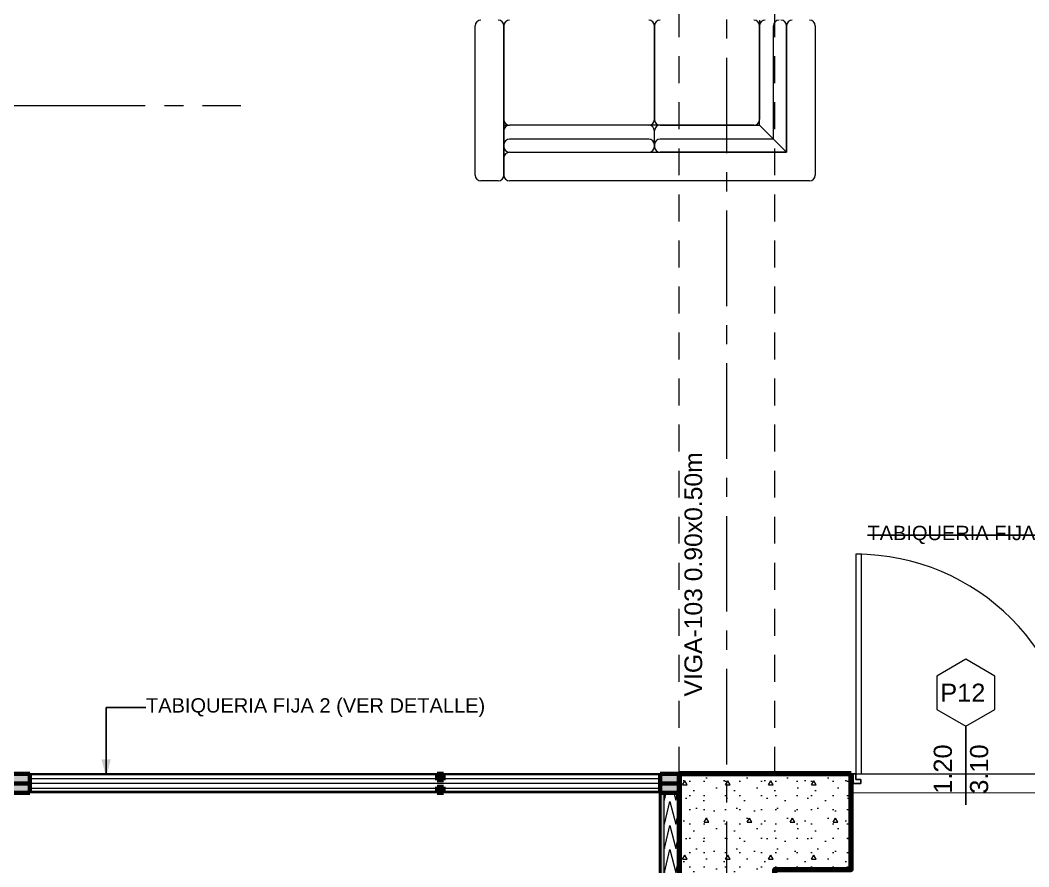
# Model space of a CAD drawing. Header units: inches. Extents: x -19 to 5698, y -728 to 92.
# Drawn here: x 382.62 to 387.9, y 16.91 to 21.35 of the extents above; entities that cross this region are included whole.
import ezdxf

# ---------------------------------------------------------------- set-up
doc = ezdxf.new("R2010")
doc.units = ezdxf.units.IN
doc.header["$MEASUREMENT"] = 0
doc.set_wipeout_variables(frame=1)
for name, pattern in [('Hidden Line', [0.19561111164092998, 0.14111111164093, -0.05449999999999999]), ('Punto & Raya', [0.6499999999999999, 0.5, -0.07500000000000001, 0, -0.07500000000000001]), ('Wipeout_Contour', [1, 0, -1])]:
    doc.linetypes.add(name, pattern=pattern)
doc.layers.get('0').update_dxf_attribs({"color": 61})
for name, color, linetype in [('02 _ ARQ _ ALB _ Ejes Generales', 251, 'Continuous'), ('02 _ ARQ _ ALB _ Mobiliario', 7, 'Continuous'), ('02 _ ARQ _ ALB _ Muros Interiores', 7, 'Continuous'), ('02 _ ARQ _ ZON _ Espacio.3D', 7, 'Continuous'), ('08 _ STR _ EXT _ 06 Columnas', 7, 'Continuous'), ('08 _ STR _ EXT _ 09 Vigas', 251, 'Continuous'), ('Acabado - Muros', 7, 'Continuous'), ('Dibujo 2D - General', 7, 'Continuous'), ('Estructura - 04 MURO', 7, 'Continuous'), ('Notas - Etiquetas', 7, 'Continuous')]:
    doc.layers.add(name, color=color, linetype=linetype)
doc.styles.add('Estilo_Generado_4', font='swisse.ttf')
doc.dimstyles.new('Estilo_Generado__8', dxfattribs={"dimtxt": 0.18, "dimasz": 0.0912, "dimexe": 0.18, "dimexo": 0.0625, "dimgap": 0, "dimtad": 0, "dimtih": 1, "dimtoh": 1, "dimdec": 4, "dimzin": 0, "dimdsep": 46, "dimcen": 0.09, "dimadec": 0, "dimazin": 0, "dimtfac": 1, "dimtdec": 4, "dimtmove": 0, "dimatfit": 3, "dimldrblk": 'ARROWHEAD_5', "dimfxl": 1, "dimtolj": 1, "dimtzin": 0, "dimarcsym": 0})
pattern_1 = [(0, (370.0000762104419, 1.697355855867499e-08), (0, 0.0300000011921), [])]

# ---------------------------------------------------------------- blocks, each defined once
blk = doc.blocks.new('*X264', base_point=(3216.236096783851, 0))
at = {"layer": 'Estructura - 04 MURO', "color": 9, "linetype": 'Continuous', "lineweight": 5}
for p, q in [((3232.226082693203, 17.27001509943844), (3232.228230332625, 17.26200000000001)), ((3232.228230332625, 17.26200000000001), (3232.237060329086, 17.3000001317931)), ((3232.278048227999, 17.3000001317931), (3232.288230332625, 17.26200000000001)), ((3232.288230332625, 17.26200000000001), (3232.297060329086, 17.3000001317931)), ((3232.228230332625, 17.13600000000001), (3232.256096783851, 17.2559240366533)), ((3232.256096783851, 17.2559240366533), (3232.288230332625, 17.13600000000001)), ((3232.288230332625, 17.13600000000001), (3232.306082693203, 17.21282812307146)), ((3232.226082693203, 17.14401509943844), (3232.228230332625, 17.13600000000001)), ((3232.228230332625, 17.01000000000001), (3232.256096783851, 17.1299240366533)), ((3232.256096783851, 17.1299240366533), (3232.288230332625, 17.01000000000001)), ((3232.288230332625, 17.01000000000001), (3232.306082693203, 17.08682812307146)), ((3232.226082693203, 17.01801509943844), (3232.228230332625, 17.01000000000001)), ((3232.228230332625, 16.88400000000001), (3232.256096783851, 17.0039240366533)), ((3232.256096783851, 17.0039240366533), (3232.288230332625, 16.88400000000001)), ((3232.288230332625, 16.88400000000001), (3232.306082693203, 16.96082812307146)), ((3232.226082693203, 16.89201509943844), (3232.228230332625, 16.88400000000001)), ((3232.228230332625, 16.75800000000001), (3232.256096783851, 16.8779240366533)), ((3232.256096783851, 16.8779240366533), (3232.288230332625, 16.75800000000001)), ((3232.288230332625, 16.75800000000001), (3232.306082693203, 16.83482812307146)), ((3232.226082693203, 16.76601509943843), (3232.228230332625, 16.75800000000001)), ((3232.228230332625, 16.63200000000001), (3232.256096783851, 16.7519240366533)), ((3232.256096783851, 16.7519240366533), (3232.288230332625, 16.63200000000001)), ((3232.288230332625, 16.63200000000001), (3232.306082693203, 16.70882812307146)), ((3232.226082693203, 16.64001509943843), (3232.228230332625, 16.63200000000001)), ((3232.228230332625, 16.506), (3232.256096783851, 16.62592403665329)), ((3232.256096783851, 16.62592403665329), (3232.288230332625, 16.506)), ((3232.288230332625, 16.506), (3232.306082693203, 16.58282812307145)), ((3232.226082693203, 16.51401509943843), (3232.228230332625, 16.506)), ((3232.228230332625, 16.38), (3232.256096783851, 16.49992403665329)), ((3232.256096783851, 16.49992403665329), (3232.288230332625, 16.38)), ((3232.288230332625, 16.38), (3232.306082693203, 16.45682812307145)), ((3232.226082693203, 16.38801509943843), (3232.228230332625, 16.38)), ((3232.228230332625, 16.254), (3232.256096783851, 16.37392403665329)), ((3232.256096783851, 16.37392403665329), (3232.288230332625, 16.254)), ((3232.288230332625, 16.254), (3232.306082693203, 16.33082812307145)), ((3232.226082693203, 16.26201509943843), (3232.228230332625, 16.254)), ((3232.244922793002, 16.19983646076278), (3232.256096783851, 16.24792403665329)), ((3232.256096783851, 16.24792403665329), (3232.268981810977, 16.19983646076278)), ((3232.304922793002, 16.19983646076278), (3232.306082693203, 16.20482812307145))]:
    blk.add_line(p, q, dxfattribs=at)
blk = doc.blocks.new('ARROWHEAD_5')
at = {"linetype": 'Continuous', "lineweight": 0}
blk.add_hatch(color=0, dxfattribs=at).paths.add_polyline_path([(-1, 0.2679), (0, 0), (-1, -0.2679)])
at = {"color": 0, "linetype": 'Continuous', "lineweight": 0}
blk.add_line((0, 0), (-1, 0), dxfattribs=at)

msp = doc.modelspace()

# ---------------------------------------------------------------- linework, layer by layer
at = {"layer": '02 _ ARQ _ ALB _ Ejes Generales', "color": 251, "linetype": 'Punto & Raya', "lineweight": 13, "true_color": 0x636466}
for p, q in [((380.7749714131546, 20.90000011716589), (382.7749714131546, 20.90000011716589)), ((382.7749714131546, 20.90000011716589), (383.7749714131546, 20.90000011716589))]:
    msp.add_line(p, q, dxfattribs=at)
at = {"layer": '02 _ ARQ _ ALB _ Mobiliario', "color": 175, "linetype": 'Continuous', "lineweight": 13}
for p, q in [((386.4903819944848, 21.34674838496483), (386.4903819944848, 21.31674838496482)), ((385.0019926496002, 20.53513772984944), (385.0019926496002, 21.31674838496482)), ((385.1519926496003, 20.82674838496483), (385.1519926496003, 21.31674838496482)), ((385.1519926496003, 20.82674838496483), (385.1519926496003, 21.31674838496482)), ((385.1519926496003, 21.31674838496482), (385.1519926496003, 20.53513772984944)), ((385.9403819944846, 20.82674838496483), (385.9403819944846, 21.31674838496482)), ((385.9403819944846, 21.31674838496482), (385.9403819944846, 20.82674838496483)), ((386.4903819944848, 21.31674838496482), (386.4903819944848, 20.82674838496483)), ((386.4903819944848, 21.31674838496482), (386.4903819944848, 20.82674838496483)), ((386.4903819944848, 20.79674838496483), (386.4903819944848, 21.31674838496482)), ((386.5630561068892, 20.72407427256029), (386.5630561068892, 21.31674838496482)), ((386.6319926496003, 20.65513772984944), (386.6319926496003, 21.31674838496482)), ((386.6319926496003, 21.31674838496482), (386.6319926496003, 20.65513772984944)), ((386.6319926496003, 21.31674838496482), (386.6319926496003, 20.65513772984944)), ((386.7819926495999, 21.31674838496482), (386.7819926495999, 20.53513772984944)), ((385.1519926496003, 20.76674838496482), (385.1519926496003, 20.82674838496483)), ((385.1519926496003, 20.79674838496483), (385.1819926496, 20.79674838496483)), ((385.1519926496003, 20.53513772984944), (385.1519926496003, 20.76674838496482)), ((385.1519926496003, 20.76674838496482), (385.1519926496003, 20.69407427256029)), ((385.9103819944849, 20.79674838496483), (385.1819926496, 20.79674838496483)), ((386.4603819944846, 20.79674838496483), (385.1819926496, 20.79674838496483)), ((385.9103819944849, 20.79674838496483), (385.1819926496, 20.79674838496483)), ((385.9403819944846, 20.68513772984944), (385.9403819944846, 20.76674838496482)), ((385.9403819944846, 20.69407427256029), (385.9403819944846, 20.76674838496482)), ((386.4603819944846, 20.79674838496483), (385.9703819944848, 20.79674838496483)), ((385.9703819944848, 20.79674838496483), (386.4903819944848, 20.79674838496483)), ((386.6319926496003, 20.65513772984944), (386.4903819944848, 20.79674838496483)), ((386.4903819944848, 20.79674838496483), (386.6319926496003, 20.65513772984944)), ((385.9103819944849, 20.72407427256029), (385.1819926496, 20.72407427256029)), ((386.5630561068892, 20.72407427256029), (385.9703819944848, 20.72407427256029)), ((386.6319926496003, 20.65513772984944), (386.5630561068892, 20.72407427256029)), ((386.6319926496003, 20.65513772984944), (386.5630561068892, 20.72407427256029)), ((385.1519926496003, 20.69407427256029), (385.1519926496003, 20.68513772984944)), ((385.1819926496, 20.65513772984944), (386.6319926496003, 20.65513772984944)), ((385.1819926496, 20.65513772984944), (385.9103819944849, 20.65513772984944)), ((385.9403819944846, 20.69407427256029), (385.9403819944846, 20.68513772984944)), ((385.9403819944846, 20.68513772984944), (385.9403819944846, 20.69407427256029)), ((385.9703819944848, 20.65513772984944), (386.6319926496003, 20.65513772984944)), ((386.6319926496003, 20.65513772984944), (385.9703819944848, 20.65513772984944)), ((385.1519926496003, 20.53513772984944), (385.1519926496003, 20.62513772984944)), ((385.1219926496001, 20.50513772984944), (385.0319926495999, 20.50513772984944)), ((386.7519926496002, 20.50513772984944), (385.1819926496, 20.50513772984944))]:
    msp.add_line(p, q, dxfattribs=at)
for centre, radius, start, end in [((385.0319926495999, 21.31674838496482), 0.03000000000000025, 90, 180), ((385.1219926496001, 21.31674838496482), 0.03000000000000114, 0, 90), ((385.1819926496, 21.31674838496482), 0.03000000000000025, 90, 180), ((385.1819926496, 21.31674838496482), 0.03000000000000025, 90, 180), ((385.9103819944849, 21.31674838496482), 0.03000000000000025, 0, 90), ((385.9703819944848, 21.31674838496482), 0.03000000000000114, 90, 180), ((386.4603819944846, 21.31674838496482), 0.03000000000000114, 0, 90), ((386.4603819944846, 21.31674838496482), 0.03000000000000114, 0, 90), ((386.5203819944845, 21.31674838496482), 0.03000000000000114, 90, 180), ((386.5930561068894, 21.31674838496482), 0.02999999999999936, 90, 180), ((386.6019926496001, 21.31674838496482), 0.03000000000000114, 0, 90), ((386.6019926496001, 21.31674838496482), 0.03000000000000114, 0, 90), ((386.6619926496001, 21.31674838496482), 0.02999999999999936, 90, 180), ((386.7519926496002, 21.31674838496482), 0.03000000000000114, 0, 90), ((385.1819926496, 20.82674838496483), 0.03000000000000025, 180, 270), ((385.1819926496, 20.82674838496483), 0.03000000000000025, 180, 270), ((385.9103819944849, 20.82674838496483), 0.03000000000000025, 270, 0), ((385.9703819944848, 20.82674838496483), 0.03000000000000114, 180, 270), ((386.4603819944846, 20.82674838496483), 0.03000000000000114, 270, 0), ((386.4603819944846, 20.82674838496483), 0.03000000000000114, 270, 0), ((385.1819926496, 20.76674838496482), 0.03000000000000025, 90, 180), ((385.9103819944849, 20.76674838496482), 0.03000000000000025, 0, 90), ((385.9703819944848, 20.76674838496482), 0.03000000000000114, 90, 180), ((385.1819926496, 20.69407427256029), 0.02999999999999847, 90, 180), ((385.9103819944849, 20.69407427256029), 0.02999999999999847, 0, 90), ((385.9703819944848, 20.69407427256029), 0.02999999999999936, 90, 180), ((385.1819926496, 20.68513772984944), 0.03000000000000025, 180, 270), ((385.1819926496, 20.62513772984943), 0.02999999999999847, 90, 180), ((385.9103819944849, 20.68513772984944), 0.03000000000000025, 270, 0), ((385.9703819944848, 20.68513772984944), 0.03000000000000114, 180, 270), ((385.9703819944848, 20.68513772984944), 0.03000000000000114, 180, 270), ((385.0319926495999, 20.53513772984944), 0.03000000000000025, 180, 270), ((385.1219926496001, 20.53513772984944), 0.03000000000000114, 270, 0), ((385.1819926496, 20.53513772984944), 0.03000000000000025, 180, 270), ((386.7519926496002, 20.53513772984944), 0.03000000000000114, 270, 0)]:
    msp.add_arc(centre, radius, start, end, dxfattribs=at)
at = {"layer": '02 _ ARQ _ ALB _ Muros Interiores', "color": 152, "linetype": 'Continuous', "lineweight": 25}
msp.add_line((387.5700619669551, 17.65000029114156), (387.5700619669551, 17.23750029114156), dxfattribs=at)
at = {"layer": '02 _ ARQ _ ZON _ Espacio.3D', "color": 254, "linetype": 'Continuous', "lineweight": 0, "flags": 128}
msp.add_lwpolyline([(378.2200591753563, 17.40000017514399), (378.3200399048278, 17.40000017514399), (390.0200480864896, 17.39998093024561), (390.0200480864896, 29.70000032178178), (378.3200399048278, 29.70000032178178), (378.3200399048278, 19.85066422934241), (378.2200591753563, 19.85066422934241)], close=True, dxfattribs=at)
msp.add_lwpolyline([(394.2700434272074, 8.99998100145841), (393.0700804032294, 8.99998100145841), (393.0700804032294, 17.29957757665621), (386.9700619669552, 17.30010729373028), (386.9700619669552, 16.90010089000697), (386.5700621197943, 16.90000023504542), (386.5700621116498, 16.09988910673939), (386.0700621197943, 16.09983647773634), (386.0700554079845, 17.29981393285054), (380.0700525725438, 17.30000305131689), (380.070039964563, 16.90000023530878), (379.5700471594923, 16.90000023504779), (379.570039964563, 16.40000023530936), (379.0700399645634, 16.40000023530916), (379.0700467808624, 17.30000692227297), (378.2200710278785, 17.29992919657344), (378.221072349234, 6.349897508649177), (387.2102115944731, 6.349996961578502), (387.2102137887391, 6.450000240092853), (391.7424904653267, 6.449900793158592), (391.7406559822043, 7.700000311487646), (393.0700621196261, 7.700000242965308), (393.0700621196261, 8.100000242965486), (393.5700621196265, 8.10000024296515)], dxfattribs=at)

# ---------------------------------------------------------------- texts
at = {"layer": '02 _ ARQ _ ALB _ Muros Interiores', "color": 5, "lineweight": 25, "insert": (387.7150371812409, 17.29600029114156), "char_height": 0.095, "attachment_point": 7, "rotation": 90, "style": 'Estilo_Generado_4'}
msp.add_mtext('\\A1;{\\pql;\\pt0;\\fSwis721 Ex BT|b0|i0|c0|p34;3.10\\fSwis721 Ex BT|b0|i0|c0|p34;\\A1{\\H.66x;\\S^  ;}\\fSwis721 Ex BT|b0|i0|c0|p34;\\fSwis721 Ex BT|b0|i0|c0|p34;}', dxfattribs=at)

# ---------------------------------------------------------------- next in the draw order: wipeouts: each hides what was drawn before it
at = {"color": 254, "linetype": 'Wipeout_Contour', "lineweight": 0, "ltscale": 19362.52955336883}
msp.add_wipeout([(387.4989065697596, 4.600006542938674), (387.4988866774079, 6.3500002421607045), (378.17003996456333, 6.350000242161831), (378.1700399645629, 20.084506140289687), (376.4702434823366, 20.084506140289957), (376.4702434823316, 4.600006516111044)], dxfattribs=at).dxf.layer = 'Dibujo 2D - General'

# ---------------------------------------------------------------- next in the draw order: hatches: boundary and pattern name
at = {"layer": '08 _ STR _ EXT _ 06 Columnas', "linetype": 'Continuous', "lineweight": 9}
h = msp.add_hatch(dxfattribs=at)
h.set_pattern_fill('HORMIGÓN_EN_MASA_0002', style=0, pattern_type=2)
h.set_pattern_definition([(0, (370.0000762104419, 1.697355855867499e-08), (0, 0.3897114317029987), [0.024375, -0.200625]), (0, (370.1125762104421, 0.1948557248573936), (0, 0.3897114317029987), [0.024375, -0.200625]), (60.00000000000014, (370.0000762104419, 1.697355855867499e-08), (-0.3375000000000016, 0.1948557158514986), [0.024375, -0.200625]), (60.00000000000014, (370.2250762104418, 1.697355855867499e-08), (-0.3375000000000016, 0.1948557158514986), [0.024375, -0.200625]), (120.0000000000003, (370.0244512095478, 1.697355855867499e-08), (0.3375000000000002, 0.1948557158515009), [0.02437499999999999, -0.2006249999999999]), (120.0000000000003, (370.2494512140183, 1.697355855867499e-08), (0.3375000000000002, 0.1948557158515009), [0.02437499999999999, -0.2006249999999999]), (0, (370.0000762104419, 0.03750001697355856), (0, 0.075), [0, -0.075, 0, -0.1125]), (44.99999999999999, (370.0375762104418, 0.03750001697355856), (-0.05303300858899104, 0.05303300858899108), [0, -0.05624999999999999, 0, -0.09375])])
h.paths.add_polyline_path([(386.9700619669552, 17.40000014876663), (386.0700621197943, 17.40000014876664), (386.0700621197943, 16.09983647773634), (386.5700621116498, 16.09988910673939), (386.5700621116498, 16.89998982737355), (386.9700619669552, 16.90010089000697)])
at = {"layer": 'Estructura - 04 MURO', "linetype": 'Continuous', "lineweight": 9}
msp.add_hatch(color=250, dxfattribs=at).paths.add_polyline_path([(385.9900621197944, 16.11983647773634), (385.9900621197944, 17.30000014876666), (385.9700621197944, 17.30000014876666), (385.9700621197944, 16.11983647773634)])

# ---------------------------------------------------------------- next in the draw order: linework, layer by layer
at = {"layer": '02 _ ARQ _ ALB _ Ejes Generales', "color": 251, "linetype": 'Punto & Raya', "lineweight": 13, "true_color": 0x636466}
msp.add_line((386.3200621197911, 3.050006308714736), (386.3200621197911, 44.90000029563776), dxfattribs=at)
at = {"layer": '02 _ ARQ _ ALB _ Muros Interiores', "color": 165, "linetype": 'Continuous', "lineweight": 15}
for p, q in [((386.9950619669548, 18.55000029114156), (386.9950619669548, 17.40000029114156)), ((387.025061966955, 18.55000029114156), (386.9950619669548, 18.55000029114156)), ((387.025061966955, 17.40000029114156), (387.025061966955, 18.55000029114156)), ((386.9950619669548, 17.40000029114156), (387.025061966955, 17.40000029114156))]:
    msp.add_line(p, q, dxfattribs=at)
at = {"layer": '02 _ ARQ _ ALB _ Muros Interiores', "color": 7, "linetype": 'Continuous', "lineweight": 80}
msp.add_line((386.9700619669552, 17.40000029114156), (386.9700619669552, 17.35000029114156), dxfattribs=at)
msp.add_line((386.9700619669552, 17.40000029114156), (386.9700619669552, 17.35000029114156), dxfattribs=at)
msp.add_line((386.9700619669552, 17.40000029114156), (386.9700619669552, 17.35000029114156), dxfattribs=at)
at = {"layer": '02 _ ARQ _ ALB _ Muros Interiores', "color": 165, "linetype": 'Continuous', "lineweight": 25}
for p, q in [((386.9700619669552, 17.35000029114156), (386.9700619669552, 17.40000029114156)), ((386.9700619669552, 17.40000029114156), (386.9950619669548, 17.40000029114156)), ((386.9950619669548, 17.40000029114156), (386.9950619669548, 17.37000029114156)), ((387.0200619669549, 17.35000029114156), (386.9700619669552, 17.35000029114156)), ((386.9950619669548, 17.37000029114156), (387.0200619669549, 17.37000029114156)), ((387.0200619669549, 17.37000029114156), (387.0200619669549, 17.35000029114156))]:
    msp.add_line(p, q, dxfattribs=at)
at = {"layer": '02 _ ARQ _ ALB _ Muros Interiores', "color": 251, "linetype": 'Continuous', "lineweight": 13, "flags": 128}
msp.add_lwpolyline([(387.5700619669551, 18.00000029114156), (387.4185075212927, 17.91250029114156), (387.4185075212927, 17.73750029114156), (387.5700619669551, 17.65000029114156), (387.7216164126171, 17.73750029114156), (387.7216164126171, 17.91250029114156)], close=True, dxfattribs=at)
at = {"layer": '02 _ ARQ _ ALB _ Muros Interiores', "color": 165, "linetype": 'Continuous', "lineweight": 15}
msp.add_arc((386.9950619669548, 17.40000029114156), 1.149999999999999, 0, 90, dxfattribs=at)
at = {"layer": '08 _ STR _ EXT _ 06 Columnas', "color": 7, "linetype": 'Continuous', "lineweight": 80, "flags": 128}
msp.add_lwpolyline([(386.9700619669552, 17.40000014876663), (386.0700621197943, 17.40000014876664), (386.0700621197943, 16.09983647773634), (386.5700621116498, 16.09988910673939), (386.5700621116498, 16.89998982737355), (386.9700619669552, 16.90010089000697)], close=True, dxfattribs=at)
at = {"layer": '08 _ STR _ EXT _ 09 Vigas', "color": 251, "linetype": 'Hidden Line', "lineweight": 13, "true_color": 0x636466}
for p, q in [((386.0700621197943, 17.40000014876664), (386.0700621197984, 29.70000032163932)), ((386.5700621197943, 17.40000014876647), (386.5700621197984, 29.70000032163915)), ((379.5700471594923, 17.40000023504779), (400.0700621145561, 17.40000023504084))]:
    msp.add_line(p, q, dxfattribs=at)
at = {"layer": 'Acabado - Muros', "color": 7, "linetype": 'Continuous', "lineweight": 60}
for p, q in [((386.0700620823886, 17.40000014876667), (386.0700620581997, 17.35000014876667)), ((386.0700620581965, 17.35000014876668), (386.0700620340076, 17.30000014876669))]:
    msp.add_line(p, q, dxfattribs=at)
at = {"layer": 'Estructura - 04 MURO', "color": 143, "linetype": 'Continuous', "lineweight": 5}
msp.add_line((385.9900621197944, 17.30000014876666), (385.9900621197944, 16.19983647773634), dxfattribs=at)
at = {"layer": 'Estructura - 04 MURO', "color": 7, "linetype": 'Continuous', "lineweight": 40, "flags": 128}
for points in [[(385.9700621197944, 17.30000014876666), (385.9900621197944, 17.30000014876666)], [(385.9700621197944, 17.30000014876666), (385.9700621197944, 16.11983647773634)]]:
    msp.add_lwpolyline(points, dxfattribs=at)
at = {"layer": 'Estructura - 04 MURO', "color": 143, "linetype": 'Continuous', "lineweight": 5, "flags": 128}
msp.add_lwpolyline([(385.9900621197944, 17.30000014876666), (386.0700621197943, 17.30000014876666)], dxfattribs=at)

# ---------------------------------------------------------------- next in the draw order: block references
at = {"layer": 'Estructura - 04 MURO', "color": 7, "lineweight": 80}
msp.add_blockref('*X264', (370.0000762104419, 1.697355855867499e-08), dxfattribs=at)

# ---------------------------------------------------------------- next in the draw order: texts
at = {"layer": '02 _ ARQ _ ALB _ Muros Interiores', "color": 5, "lineweight": 25, "insert": (387.4367362169551, 17.77750050542727), "char_height": 0.095, "attachment_point": 7, "style": 'Estilo_Generado_4'}
msp.add_mtext('\\A1;{\\pql;\\pt0;\\fSwis721 Ex BT|b0|i0|c0|p34;P12\\fSwis721 Ex BT|b0|i0|c0|p34;\\fSwis721 Ex BT|b0|i0|c0|p34;\\fSwis721 Ex BT|b0|i0|c0|p34;}', dxfattribs=at)
at = {"layer": '02 _ ARQ _ ALB _ Muros Interiores', "color": 5, "lineweight": 25, "insert": (387.5250371812408, 17.29600029114156), "char_height": 0.095, "attachment_point": 7, "rotation": 90, "style": 'Estilo_Generado_4'}
msp.add_mtext('\\A1;{\\pql;\\pt0;\\fSwis721 Ex BT|b0|i0|c0|p34;1.20\\fSwis721 Ex BT|b0|i0|c0|p34;\\A1{\\H.66x;\\S^  ;}\\fSwis721 Ex BT|b0|i0|c0|p34;\\fSwis721 Ex BT|b0|i0|c0|p34;}', dxfattribs=at)
at = {"layer": 'Notas - Etiquetas', "color": 171, "linetype": 'Continuous', "lineweight": 13, "style": 'Estilo_Generado_4'}
for s, insert, char_height, attachment_point, rotation in [('\\A1;{\\pql;\\fSwis721 Ex BT|b0|i0|c0|p34;VIGA-103\\fSwis721 Ex BT|b0|i0|c0|p34; \\fSwis721 Ex BT|b0|i0|c0|p34;0.90\\fSwis721 Ex BT|b0|i0|c0|p34;x\\fSwis721 Ex BT|b0|i0|c0|p34;0.50\\fSwis721 Ex BT|b0|i0|c0|p34;m}', (386.0976324055091, 17.80541104092975), 0.09250000000000001, 1, 90), ('\\A1;{\\pql;\\fSwis721 Ex BT|b0|i0|c0|p34;TABIQUERIA FIJA 2 (VER DETALLE)\\fSwis721 Ex BT|b0|i0|c0|p34; }', (383.278780024702, 17.74742929131344), 0.07500000000000001, 4, 359.99997227900695)]:
    msp.add_mtext(s, dxfattribs=dict(at, insert=insert, char_height=char_height, attachment_point=attachment_point, rotation=rotation))
at = {"layer": 'Notas - Etiquetas', "color": 171, "linetype": 'Continuous', "lineweight": 13, "insert": (387.0554630948436, 18.65024147426283), "char_height": 0.07500000000000001, "attachment_point": 4, "style": 'Estilo_Generado_4'}
msp.add_mtext('\\A1;{\\pql;\\fSwis721 Ex BT|b0|i0|c0|p34;TABIQUERIA FIJA 2 (VER DETALLE)\\fSwis721 Ex BT|b0|i0|c0|p34; }', dxfattribs=at)

# ---------------------------------------------------------------- next in the draw order: leaders
at = {"layer": 'Notas - Etiquetas', "color": 144, "linetype": 'Continuous', "lineweight": 13, "annotation_type": 0, "has_hookline": 1, "hookline_direction": 1, "text_width": 1.94817444219067}
msp.add_leader([(389.0950637602668, 17.38500376515013), (389.0950637602668, 18.65024147426283), (387.0554630948436, 18.65024147426283)], dimstyle='Estilo_Generado__8', dxfattribs=at)
at = {"layer": 'Notas - Etiquetas', "color": 144, "linetype": 'Continuous', "lineweight": 13, "annotation_type": 0, "has_hookline": 1, "hookline_direction": 0, "text_width": 1.94817444219067, "horizontal_direction": (0.999999999999883, -4.838226008947408e-07, 0)}
msp.add_leader([(383.0700511530918, 17.38500160023975), (383.0700513328757, 17.74742929131344), (383.278780024702, 17.74742929131344)], dimstyle='Estilo_Generado__8', dxfattribs=at)

# ---------------------------------------------------------------- next in the draw order: wipeouts: each hides what was drawn before it
at = {"color": 254, "linetype": 'Wipeout_Contour', "lineweight": 0, "ltscale": 19381.29784724538}
msp.add_wipeout([(382.67010691788096, 17.40000179537031), (382.67010688559753, 17.350001786591935), (384.82010687566685, 17.35000075352323), (384.82010687566685, 17.367000770712572), (384.80360689601434, 17.367000770712572), (384.80360692829777, 17.40000076230161)], dxfattribs=at).dxf.layer = 'Acabado - Muros'

# ---------------------------------------------------------------- next in the draw order: wipeouts: each hides what was drawn before it
at = {"color": 254, "linetype": 'Wipeout_Contour', "lineweight": 0, "ltscale": 19389.9195896658}
msp.add_wipeout([(384.83660689523913, 17.36700074677889), (384.8201068995809, 17.36700076416044), (384.8201068995809, 17.350000753358636), (385.9700620691501, 17.35000019714893), (385.9700620865319, 17.400000199268067), (384.83660691262094, 17.400000738096217)], dxfattribs=at).dxf.layer = 'Acabado - Muros'

# ---------------------------------------------------------------- next in the draw order: linework, layer by layer
at = {"layer": 'Acabado - Muros', "color": 251, "linetype": 'Continuous', "lineweight": 13, "flags": 128}
for points in [[(384.8036069198856, 17.40000076150629), (382.6701069198821, 17.40000179374181)], [(385.9700620865319, 17.40000019714892), (384.8366069198873, 17.40000074554015)], [(385.9700620623407, 17.35000019714893), (384.820106895696, 17.35000075352323), (382.6701068956982, 17.35000179374182)]]:
    msp.add_lwpolyline(points, dxfattribs=at)

# ---------------------------------------------------------------- next in the draw order: wipeouts: each hides what was drawn before it
at = {"color": 254, "linetype": 'Wipeout_Contour', "lineweight": 0, "ltscale": 12920.07880587502}
msp.add_wipeout([(382.6701069174685, 17.395001793741816), (382.67010690779193, 17.37500179374182), (384.80360690779185, 17.3750007615063), (384.8036069174684, 17.395000761506296)], dxfattribs=at).dxf.layer = 'Acabado - Muros'
at = {"color": 254, "linetype": 'Wipeout_Contour', "lineweight": 0, "ltscale": 12926.74462135052}
msp.add_wipeout([(384.8366069174681, 17.395000745540145), (384.8366069077915, 17.37500074554015), (385.97006211586177, 17.3750001971489), (385.97006212553833, 17.3950001971489)], dxfattribs=at).dxf.layer = 'Acabado - Muros'

# ---------------------------------------------------------------- next in the draw order: hatches: boundary and pattern name
at = {"layer": 'Acabado - Muros', "linetype": 'Continuous', "lineweight": 0}
for points in [[(382.5701068956982, 17.35000184212154), (382.6701068956982, 17.35000179374437), (382.6701069198866, 17.40000179374437), (382.5701069198867, 17.40000184212153)], [(384.8036069039222, 17.36700076150546), (384.8366069039221, 17.367000745541), (384.8366069198864, 17.40000074554099), (384.8036069198865, 17.40000076150546)], [(385.9700620823883, 17.40000019714383), (385.9700620581998, 17.35000019714384), (386.0700620581997, 17.35000014876667), (386.0700620823886, 17.40000014876667)]]:
    msp.add_hatch(color=254, dxfattribs=at).paths.add_polyline_path(points)

# ---------------------------------------------------------------- next in the draw order: linework, layer by layer
at = {"layer": 'Acabado - Muros', "color": 7, "linetype": 'Continuous', "lineweight": 60}
for p, q in [((382.6701069198866, 17.40000179374437), (382.5701069198867, 17.40000184212153)), ((382.6701069198866, 17.40000179374437), (382.6701068956982, 17.35000179374437)), ((384.8036069198865, 17.40000076150546), (384.8036069039222, 17.36700076150546)), ((384.8366069198864, 17.40000074554099), (384.8036069198865, 17.40000076150546)), ((384.8366069198864, 17.40000074554099), (384.8366069039221, 17.367000745541)), ((385.9700620823883, 17.40000019714383), (385.9700620581998, 17.35000019714384)), ((386.0700620823886, 17.40000014876667), (385.9700620823883, 17.40000019714383)), ((382.6701068956982, 17.35000179374437), (382.5701068956982, 17.35000184212154)), ((384.8366069039221, 17.367000745541), (384.8036069039222, 17.36700076150546)), ((386.0700620581997, 17.35000014876667), (385.9700620581998, 17.35000019714384))]:
    msp.add_line(p, q, dxfattribs=at)
at = {"layer": 'Acabado - Muros', "color": 7, "linetype": 'Continuous', "lineweight": 13, "flags": 128}
for points in [[(382.6701069174683, 17.39500179374181), (382.6701069077917, 17.37500179374182), (384.8036069077916, 17.3750007615063), (384.8036069174682, 17.39500076150629)], [(384.8366069174681, 17.39500074554015), (384.8366069077915, 17.37500074554015), (385.9700621158618, 17.3750001971489), (385.9700621255383, 17.3950001971489)]]:
    msp.add_lwpolyline(points, close=True, dxfattribs=at)

# ---------------------------------------------------------------- next in the draw order: wipeouts: each hides what was drawn before it
at = {"color": 254, "linetype": 'Wipeout_Contour', "lineweight": 0, "ltscale": 19389.92158675891}
msp.add_wipeout([(384.82010690204396, 17.350000755830354), (384.8201068846626, 17.333000744908674), (384.8366068804373, 17.333000744908674), (384.8366068630559, 17.30000075335865), (385.9700620449591, 17.30000019714894), (385.9700620623409, 17.350000199620645)], dxfattribs=at).dxf.layer = 'Acabado - Muros'

# ---------------------------------------------------------------- next in the draw order: wipeouts: each hides what was drawn before it
at = {"color": 254, "linetype": 'Wipeout_Contour', "lineweight": 0, "ltscale": 19381.29984481108}
msp.add_wipeout([(382.6701068614052, 17.300001778609722), (384.80360686372296, 17.30000074554102), (384.8036068960064, 17.333000769288184), (384.82010690788, 17.333000737004784), (384.82010690788, 17.350000754129596), (382.6701068936886, 17.350001819481694)], dxfattribs=at).dxf.layer = 'Acabado - Muros'

# ---------------------------------------------------------------- next in the draw order: linework, layer by layer
at = {"layer": 'Acabado - Muros', "color": 251, "linetype": 'Continuous', "lineweight": 13, "flags": 128}
for points in [[(385.9700620623407, 17.35000019714894), (384.820106895696, 17.35000075352324), (382.6701068956945, 17.35000179374184)], [(384.8036068715046, 17.30000076150632), (382.6701068715111, 17.30000179374185)], [(385.9700620381495, 17.30000019714894), (384.8366068715054, 17.30000074554018)]]:
    msp.add_lwpolyline(points, dxfattribs=at)

# ---------------------------------------------------------------- next in the draw order: wipeouts: each hides what was drawn before it
at = {"color": 254, "linetype": 'Wipeout_Contour', "lineweight": 0, "ltscale": 12920.07730173804}
msp.add_wipeout([(382.6701068739244, 17.305001793741848), (384.80360687392385, 17.30500076150632), (384.8036068836004, 17.325000761506317), (382.67010688360097, 17.325001793741844)], dxfattribs=at).dxf.layer = 'Acabado - Muros'
at = {"color": 254, "linetype": 'Wipeout_Contour', "lineweight": 0, "ltscale": 12926.74311798257}
msp.add_wipeout([(384.83660687392444, 17.305000745540177), (385.9700620819947, 17.30500019714892), (385.9700620916708, 17.325000197148917), (384.83660688360055, 17.325000745540173)], dxfattribs=at).dxf.layer = 'Acabado - Muros'

# ---------------------------------------------------------------- next in the draw order: hatches: boundary and pattern name
at = {"layer": 'Acabado - Muros', "linetype": 'Continuous', "lineweight": 0}
for points in [[(382.5701068956946, 17.35000184212156), (382.5701068715061, 17.30000184212156), (382.6701068715061, 17.3000017937444), (382.6701068956945, 17.35000179374439)], [(384.8036068874703, 17.33300076150548), (384.8036068715055, 17.30000076150548), (384.8366068715059, 17.30000074554102), (384.8366068874702, 17.33300074554101)], [(385.9700620340077, 17.30000019714385), (386.0700620340076, 17.30000014876669), (386.0700620581965, 17.35000014876668), (385.9700620581962, 17.35000019714384)]]:
    msp.add_hatch(color=254, dxfattribs=at).paths.add_polyline_path(points)
h = msp.add_hatch(dxfattribs=at)
h.set_pattern_fill('CONTRACHAPADO_0002', color=254, style=0, pattern_type=2)
h.set_pattern_definition(pattern_1)
h.paths.add_polyline_path([(382.6701068739244, 17.30500179374184), (384.8036068739239, 17.30500076150632), (384.8036068836004, 17.32500076150631), (382.670106883601, 17.32500179374184)])
h = msp.add_hatch(dxfattribs=at)
h.set_pattern_fill('CONTRACHAPADO_0002', color=254, style=0, pattern_type=2)
h.set_pattern_definition(pattern_1)
h.paths.add_polyline_path([(384.8366068739242, 17.30500074554017), (385.9700620819945, 17.30500019714892), (385.9700620916706, 17.32500019714891), (384.8366068836003, 17.32500074554017)])

# ---------------------------------------------------------------- next in the draw order: linework, layer by layer
at = {"layer": 'Acabado - Muros', "color": 7, "linetype": 'Continuous', "lineweight": 60}
for p, q in [((382.6701068956945, 17.35000179374439), (382.5701068956946, 17.35000184212156)), ((382.6701068956945, 17.35000179374439), (382.6701068715061, 17.3000017937444)), ((384.8036068874703, 17.33300076150548), (384.8036068715055, 17.30000076150548)), ((384.8366068874702, 17.33300074554101), (384.8036068874703, 17.33300076150548)), ((384.8366068874702, 17.33300074554101), (384.8366068715059, 17.30000074554102)), ((385.9700620581962, 17.35000019714384), (385.9700620340077, 17.30000019714385)), ((386.0700620581965, 17.35000014876668), (385.9700620581962, 17.35000019714384)), ((382.6701068715061, 17.3000017937444), (382.5701068715061, 17.30000184212156)), ((384.8366068715059, 17.30000074554102), (384.8036068715055, 17.30000076150548)), ((386.0700620340076, 17.30000014876669), (385.9700620340077, 17.30000019714385))]:
    msp.add_line(p, q, dxfattribs=at)
at = {"layer": 'Acabado - Muros', "color": 7, "linetype": 'Continuous', "lineweight": 13, "flags": 128}
for points in [[(382.6701068739244, 17.30500179374184), (382.670106883601, 17.32500179374184), (384.8036068836004, 17.32500076150631), (384.8036068739239, 17.30500076150632)], [(384.8366068739242, 17.30500074554017), (384.8366068836003, 17.32500074554017), (385.9700620916706, 17.32500019714891), (385.9700620819945, 17.30500019714892)]]:
    msp.add_lwpolyline(points, close=True, dxfattribs=at)

doc.saveas('drawing.dxf')
